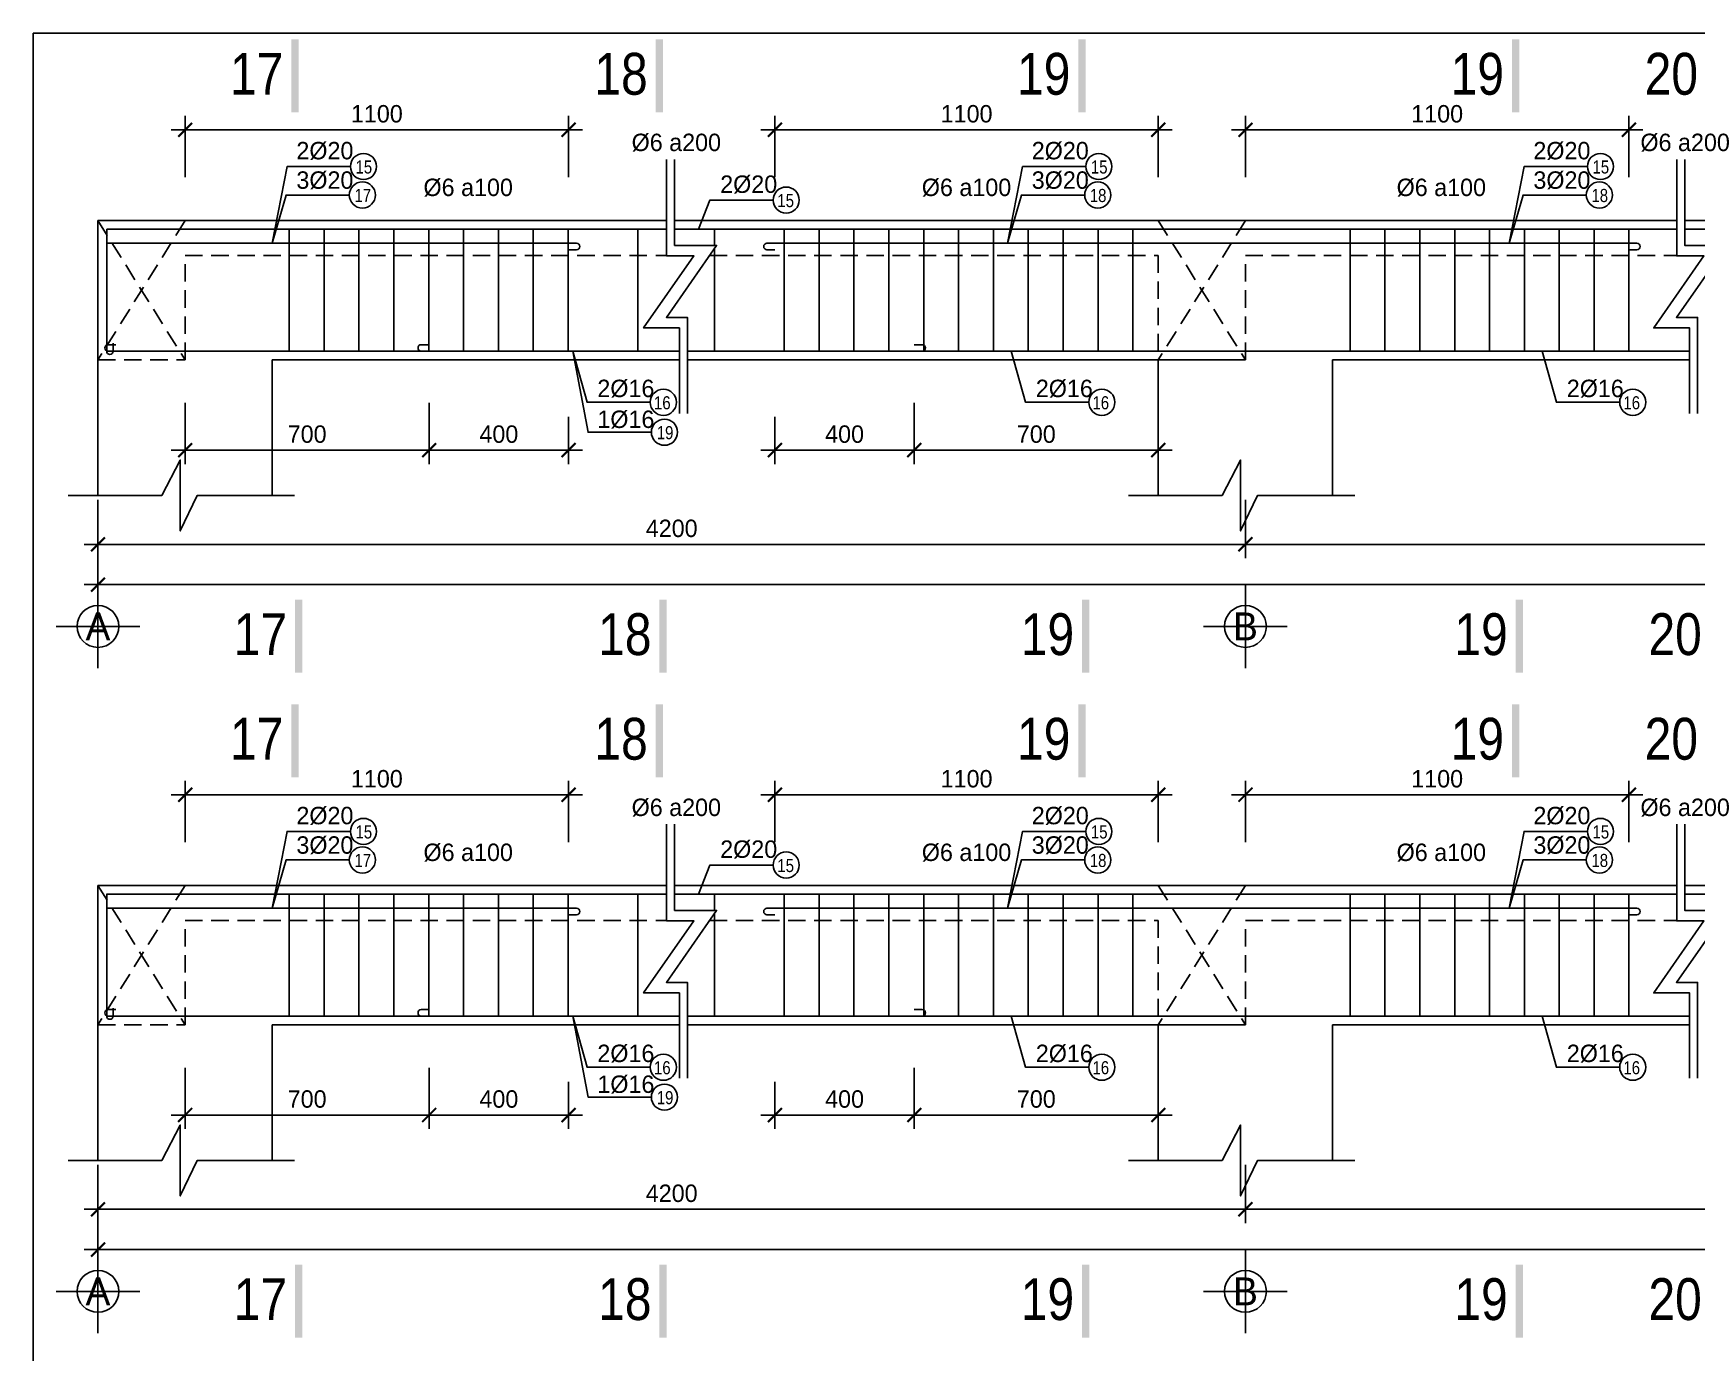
# Model space of a CAD drawing. Extents: x 394 to 4260, y -2056 to 747.
# Drawn here: x 3420.4 to 3659, y 557.9 to 747.2 of the extents above; entities that cross this region are included whole.
import ezdxf
from ezdxf.enums import TextEntityAlignment as Align

# ---------------------------------------------------------------- set-up
doc = ezdxf.new("R2010")
doc.units = 0
doc.header["$MEASUREMENT"] = 0
doc.linetypes.add('CENTER2', pattern=[1.125, 0.75, -0.125, 0.125, -0.125])
doc.linetypes.add('HIDDEN', pattern=[0.375, 0.25, -0.125])
doc.layers.get('0').update_dxf_attribs({"linetype": 'CONTINUOUS'})
doc.layers.get('DEFPOINTS').update_dxf_attribs({"linetype": 'CONTINUOUS'})
for name, color, linetype in [('DAI', 3, 'CONTINUOUS'), ('DIM', 1, 'CONTINUOUS'), ('DUT', 7, 'CENTER2'), ('MOTAAR', 1, 'CONTINUOUS'), ('TEXT', 7, 'CONTINUOUS'), ('THEP', 6, 'CONTINUOUS'), ('TU1', 9, 'CONTINUOUS'), ('TUONG', 7, 'CONTINUOUS')]:
    doc.layers.add(name, color=color, linetype=linetype)
doc.styles.add('DIM-NEW', font='VHELVCN.TTF')
doc.styles.add('style1', font='VGOUDYN.TTF')
doc.styles.add('T2', font='VTIMESN.TTF')
doc.dimstyles.new('TL20', dxfattribs={"dimtxt": 2.5, "dimasz": 2, "dimexe": 2, "dimexo": 2, "dimgap": 1, "dimtad": 1, "dimdec": 0, "dimlfac": 20, "dimzin": 0, "dimdsep": 46, "dimtxsty": 'T2', "dimblk": 'ARCHTICK', "dimcen": 2.5, "dimdle": 2, "dimclrd": 1, "dimclre": 1, "dimclrt": 2, "dimadec": 0, "dimazin": 0, "dimtfac": 1, "dimtdec": 0, "dimtix": 1, "dimtofl": 0, "dimtmove": 0, "dimatfit": 0, "dimldrblk": 'ARCHTICK', "dimfxl": 0, "dimtolj": 1, "dimtzin": 0, "dimlwd": -1, "dimlwe": -1, "dimarcsym": 0})

# ---------------------------------------------------------------- blocks, each defined once
blk = doc.blocks.new('_ARCHTICK')
at = {"color": 0, "linetype": 'ByBlock', "const_width": 0.15}
blk.add_lwpolyline([(-0.5, -0.5), (0.5, 0.5)], dxfattribs=at)
blk = doc.blocks.new('*D16')
at = {"layer": 'DEFPOINTS', "color": 0}
for p in [(3649.24, 733.36), (3594.24, 724.55), (3649.24, 724.55)]:
    blk.add_point(p, dxfattribs=at)
at = {"layer": 'TUONG', "color": 1}
for p, q in [((3594.24, 726.55), (3594.24, 735.36)), ((3649.24, 726.55), (3649.24, 735.36)), ((3592.24, 733.36), (3651.24, 733.36))]:
    blk.add_line(p, q, dxfattribs=at)
at = {"layer": 'TUONG', "color": 1, "xscale": 2, "yscale": 2, "zscale": 2, "rotation": 180}
blk.add_blockref('_ARCHTICK', (3594.24, 733.36), dxfattribs=at)
at = {"layer": 'TUONG', "color": 1, "xscale": 2, "yscale": 2, "zscale": 2}
blk.add_blockref('_ARCHTICK', (3649.24, 733.36), dxfattribs=at)
at = {"layer": 'TUONG', "color": 2, "insert": (3621.74, 735.64), "char_height": 2.5, "attachment_point": 5, "style": 'T2'}
blk.add_mtext('\\A1;1100', dxfattribs=at)
blk = doc.blocks.new('*D15')
at = {"layer": 'DEFPOINTS', "color": 0}
for p in [(3581.74, 733.36), (3526.74, 724.55), (3581.74, 724.55)]:
    blk.add_point(p, dxfattribs=at)
at = {"layer": 'TUONG', "color": 1}
for p, q in [((3526.74, 726.55), (3526.74, 735.36)), ((3581.74, 726.55), (3581.74, 735.36)), ((3524.74, 733.36), (3583.74, 733.36))]:
    blk.add_line(p, q, dxfattribs=at)
at = {"layer": 'TUONG', "color": 1, "xscale": 2, "yscale": 2, "zscale": 2, "rotation": 180}
blk.add_blockref('_ARCHTICK', (3526.74, 733.36), dxfattribs=at)
at = {"layer": 'TUONG', "color": 1, "xscale": 2, "yscale": 2, "zscale": 2}
blk.add_blockref('_ARCHTICK', (3581.74, 733.36), dxfattribs=at)
at = {"layer": 'TUONG', "color": 2, "insert": (3554.24, 735.64), "char_height": 2.5, "attachment_point": 5, "style": 'T2'}
blk.add_mtext('\\A1;1100', dxfattribs=at)
blk = doc.blocks.new('*D14')
at = {"layer": 'DEFPOINTS', "color": 0}
for p in [(3477.15, 694.18), (3497.15, 694.18), (3497.15, 687.39)]:
    blk.add_point(p, dxfattribs=at)
at = {"layer": 'TUONG', "color": 1}
for p, q in [((3477.15, 692.18), (3477.15, 685.39)), ((3497.15, 692.18), (3497.15, 685.39)), ((3475.15, 687.39), (3499.15, 687.39))]:
    blk.add_line(p, q, dxfattribs=at)
at = {"layer": 'TUONG', "color": 1, "xscale": 2, "yscale": 2, "zscale": 2, "rotation": 180}
blk.add_blockref('_ARCHTICK', (3477.15, 687.39), dxfattribs=at)
at = {"layer": 'TUONG', "color": 1, "xscale": 2, "yscale": 2, "zscale": 2}
blk.add_blockref('_ARCHTICK', (3497.15, 687.39), dxfattribs=at)
at = {"layer": 'TUONG', "color": 2, "insert": (3487.15, 689.67), "char_height": 2.5, "attachment_point": 5, "style": 'T2'}
blk.add_mtext('\\A1;400', dxfattribs=at)
blk = doc.blocks.new('*D13')
at = {"layer": 'DEFPOINTS', "color": 0}
for p in [(3442.15, 696.18), (3477.15, 696.18), (3477.15, 687.39)]:
    blk.add_point(p, dxfattribs=at)
at = {"layer": 'TUONG', "color": 1}
for p, q in [((3442.15, 694.18), (3442.15, 685.39)), ((3477.15, 694.18), (3477.15, 685.39)), ((3440.15, 687.39), (3479.15, 687.39))]:
    blk.add_line(p, q, dxfattribs=at)
at = {"layer": 'TUONG', "color": 1, "xscale": 2, "yscale": 2, "zscale": 2, "rotation": 180}
blk.add_blockref('_ARCHTICK', (3442.15, 687.39), dxfattribs=at)
at = {"layer": 'TUONG', "color": 1, "xscale": 2, "yscale": 2, "zscale": 2}
blk.add_blockref('_ARCHTICK', (3477.15, 687.39), dxfattribs=at)
at = {"layer": 'TUONG', "color": 2, "insert": (3459.65, 689.67), "char_height": 2.5, "attachment_point": 5, "style": 'T2'}
blk.add_mtext('\\A1;700', dxfattribs=at)
blk = doc.blocks.new('*D12')
at = {"layer": 'DEFPOINTS', "color": 0}
for p in [(3497.15, 733.36), (3442.15, 724.55), (3497.15, 724.55)]:
    blk.add_point(p, dxfattribs=at)
at = {"layer": 'TUONG', "color": 1}
for p, q in [((3442.15, 726.55), (3442.15, 735.36)), ((3497.15, 726.55), (3497.15, 735.36)), ((3440.15, 733.36), (3499.15, 733.36))]:
    blk.add_line(p, q, dxfattribs=at)
at = {"layer": 'TUONG', "color": 1, "xscale": 2, "yscale": 2, "zscale": 2, "rotation": 180}
blk.add_blockref('_ARCHTICK', (3442.15, 733.36), dxfattribs=at)
at = {"layer": 'TUONG', "color": 1, "xscale": 2, "yscale": 2, "zscale": 2}
blk.add_blockref('_ARCHTICK', (3497.15, 733.36), dxfattribs=at)
at = {"layer": 'TUONG', "color": 2, "insert": (3469.65, 735.64), "char_height": 2.5, "attachment_point": 5, "style": 'T2'}
blk.add_mtext('\\A1;1100', dxfattribs=at)
blk = doc.blocks.new('truc2')
at = {"layer": 'MOTAAR'}
for p, q in [((0, -15), (0, 0)), ((7.5, -7.5), (-7.5, -7.5))]:
    blk.add_line(p, q, dxfattribs=at)
blk.add_lwpolyline([(0, -3.5), (0, -1.84)], dxfattribs=at)
blk.add_circle((0, -7.5), 3.75, dxfattribs=at)
at = {"layer": 'TEXT', "style": 'T2'}
blk.add_attdef('1', text='', height=5, dxfattribs=at).set_placement((0, -7.5), align=Align.MIDDLE_CENTER)
blk = doc.blocks.new('*D8')
at = {"layer": 'DEFPOINTS', "color": 0}
for p in [(3594.24, 682.26), (3738.23, 680.47), (3738.23, 673.87)]:
    blk.add_point(p, dxfattribs=at)
at = {"layer": 'TUONG', "color": 1}
for p, q in [((3594.24, 680.26), (3594.24, 671.87)), ((3738.23, 678.47), (3738.23, 671.87)), ((3592.24, 673.87), (3740.23, 673.87))]:
    blk.add_line(p, q, dxfattribs=at)
at = {"layer": 'TUONG', "color": 1, "xscale": 2, "yscale": 2, "zscale": 2, "rotation": 180}
blk.add_blockref('_ARCHTICK', (3594.24, 673.87), dxfattribs=at)
at = {"layer": 'TUONG', "color": 1, "xscale": 2, "yscale": 2, "zscale": 2}
blk.add_blockref('_ARCHTICK', (3738.23, 673.87), dxfattribs=at)
at = {"layer": 'TUONG', "color": 2, "insert": (3666.23, 676.15), "char_height": 2.5, "attachment_point": 5, "style": 'T2'}
blk.add_mtext('\\A1;4200', dxfattribs=at)
blk = doc.blocks.new('*D7')
at = {"layer": 'DEFPOINTS', "color": 0}
for p in [(3429.65, 682.26), (3594.24, 682.26), (3594.24, 673.87)]:
    blk.add_point(p, dxfattribs=at)
at = {"layer": 'TUONG', "color": 1}
for p, q in [((3429.65, 680.26), (3429.65, 671.87)), ((3594.24, 680.26), (3594.24, 671.87)), ((3427.65, 673.87), (3596.24, 673.87))]:
    blk.add_line(p, q, dxfattribs=at)
at = {"layer": 'TUONG', "color": 1, "xscale": 2, "yscale": 2, "zscale": 2, "rotation": 180}
blk.add_blockref('_ARCHTICK', (3429.65, 673.87), dxfattribs=at)
at = {"layer": 'TUONG', "color": 1, "xscale": 2, "yscale": 2, "zscale": 2}
blk.add_blockref('_ARCHTICK', (3594.24, 673.87), dxfattribs=at)
at = {"layer": 'TUONG', "color": 2, "insert": (3511.94, 676.15), "char_height": 2.5, "attachment_point": 5, "style": 'T2'}
blk.add_mtext('\\A1;4200', dxfattribs=at)
blk = doc.blocks.new('*D19')
at = {"layer": 'DEFPOINTS', "color": 0}
for p in [(3429.65, 677.79), (4253.92, 677.79), (3429.65, 668.09)]:
    blk.add_point(p, dxfattribs=at)
at = {"layer": 'TUONG', "color": 1}
for p, q in [((3429.65, 675.79), (3429.65, 666.09)), ((4253.92, 675.79), (4253.92, 666.09)), ((4255.92, 668.09), (3427.65, 668.09))]:
    blk.add_line(p, q, dxfattribs=at)
at = {"layer": 'TUONG', "color": 1, "xscale": 2, "yscale": 2, "zscale": 2, "rotation": 180}
blk.add_blockref('_ARCHTICK', (3429.65, 668.09), dxfattribs=at)
at = {"layer": 'TUONG', "color": 1, "xscale": 2, "yscale": 2, "zscale": 2}
blk.add_blockref('_ARCHTICK', (4253.92, 668.09), dxfattribs=at)
at = {"layer": 'TUONG', "color": 2, "insert": (3841.78, 670.37), "char_height": 2.5, "attachment_point": 5, "style": 'T2'}
blk.add_mtext('\\A1;20800', dxfattribs=at)
blk = doc.blocks.new('*D20')
at = {"layer": 'DEFPOINTS', "color": 0}
for p in [(3526.74, 694.18), (3546.74, 694.18), (3526.74, 687.39)]:
    blk.add_point(p, dxfattribs=at)
at = {"layer": 'TUONG', "color": 1}
for p, q in [((3526.74, 692.18), (3526.74, 685.39)), ((3546.74, 692.18), (3546.74, 685.39)), ((3548.74, 687.39), (3524.74, 687.39))]:
    blk.add_line(p, q, dxfattribs=at)
at = {"layer": 'TUONG', "color": 1, "xscale": 2, "yscale": 2, "zscale": 2, "rotation": 180}
blk.add_blockref('_ARCHTICK', (3526.74, 687.39), dxfattribs=at)
at = {"layer": 'TUONG', "color": 1, "xscale": 2, "yscale": 2, "zscale": 2}
blk.add_blockref('_ARCHTICK', (3546.74, 687.39), dxfattribs=at)
at = {"layer": 'TUONG', "color": 2, "insert": (3536.74, 689.67), "char_height": 2.5, "attachment_point": 5, "style": 'T2'}
blk.add_mtext('\\A1;400', dxfattribs=at)
blk = doc.blocks.new('*D21')
at = {"layer": 'DEFPOINTS', "color": 0}
for p in [(3546.74, 696.18), (3581.74, 696.18), (3546.74, 687.39)]:
    blk.add_point(p, dxfattribs=at)
at = {"layer": 'TUONG', "color": 1}
for p, q in [((3546.74, 694.18), (3546.74, 685.39)), ((3581.74, 694.18), (3581.74, 685.39)), ((3583.74, 687.39), (3544.74, 687.39))]:
    blk.add_line(p, q, dxfattribs=at)
at = {"layer": 'TUONG', "color": 1, "xscale": 2, "yscale": 2, "zscale": 2, "rotation": 180}
blk.add_blockref('_ARCHTICK', (3546.74, 687.39), dxfattribs=at)
at = {"layer": 'TUONG', "color": 1, "xscale": 2, "yscale": 2, "zscale": 2}
blk.add_blockref('_ARCHTICK', (3581.74, 687.39), dxfattribs=at)
at = {"layer": 'TUONG', "color": 2, "insert": (3564.24, 689.67), "char_height": 2.5, "attachment_point": 5, "style": 'T2'}
blk.add_mtext('\\A1;700', dxfattribs=at)
blk = doc.blocks.new('*D53')
at = {"layer": 'DEFPOINTS', "color": 0}
for p in [(3546.74, 600.76), (3581.74, 600.76), (3546.74, 591.98)]:
    blk.add_point(p, dxfattribs=at)
at = {"layer": 'TUONG', "color": 1}
for p, q in [((3546.74, 598.76), (3546.74, 589.98)), ((3581.74, 598.76), (3581.74, 589.98)), ((3583.74, 591.98), (3544.74, 591.98))]:
    blk.add_line(p, q, dxfattribs=at)
at = {"layer": 'TUONG', "color": 1, "xscale": 2, "yscale": 2, "zscale": 2, "rotation": 180}
blk.add_blockref('_ARCHTICK', (3546.74, 591.98), dxfattribs=at)
at = {"layer": 'TUONG', "color": 1, "xscale": 2, "yscale": 2, "zscale": 2}
blk.add_blockref('_ARCHTICK', (3581.74, 591.98), dxfattribs=at)
at = {"layer": 'TUONG', "color": 2, "insert": (3564.24, 594.26), "char_height": 2.5, "attachment_point": 5, "style": 'T2'}
blk.add_mtext('\\A1;700', dxfattribs=at)
blk = doc.blocks.new('*D52')
at = {"layer": 'DEFPOINTS', "color": 0}
for p in [(3526.74, 598.76), (3546.74, 598.76), (3526.74, 591.98)]:
    blk.add_point(p, dxfattribs=at)
at = {"layer": 'TUONG', "color": 1}
for p, q in [((3526.74, 596.76), (3526.74, 589.98)), ((3546.74, 596.76), (3546.74, 589.98)), ((3548.74, 591.98), (3524.74, 591.98))]:
    blk.add_line(p, q, dxfattribs=at)
at = {"layer": 'TUONG', "color": 1, "xscale": 2, "yscale": 2, "zscale": 2, "rotation": 180}
blk.add_blockref('_ARCHTICK', (3526.74, 591.98), dxfattribs=at)
at = {"layer": 'TUONG', "color": 1, "xscale": 2, "yscale": 2, "zscale": 2}
blk.add_blockref('_ARCHTICK', (3546.74, 591.98), dxfattribs=at)
at = {"layer": 'TUONG', "color": 2, "insert": (3536.74, 594.26), "char_height": 2.5, "attachment_point": 5, "style": 'T2'}
blk.add_mtext('\\A1;400', dxfattribs=at)
blk = doc.blocks.new('*D51')
at = {"layer": 'DEFPOINTS', "color": 0}
for p in [(3429.65, 582.37), (4253.92, 582.37), (3429.65, 572.67)]:
    blk.add_point(p, dxfattribs=at)
at = {"layer": 'TUONG', "color": 1}
for p, q in [((3429.65, 580.37), (3429.65, 570.67)), ((4253.92, 580.37), (4253.92, 570.67)), ((4255.92, 572.67), (3427.65, 572.67))]:
    blk.add_line(p, q, dxfattribs=at)
at = {"layer": 'TUONG', "color": 1, "xscale": 2, "yscale": 2, "zscale": 2, "rotation": 180}
blk.add_blockref('_ARCHTICK', (3429.65, 572.67), dxfattribs=at)
at = {"layer": 'TUONG', "color": 1, "xscale": 2, "yscale": 2, "zscale": 2}
blk.add_blockref('_ARCHTICK', (4253.92, 572.67), dxfattribs=at)
at = {"layer": 'TUONG', "color": 2, "insert": (3841.78, 574.95), "char_height": 2.5, "attachment_point": 5, "style": 'T2'}
blk.add_mtext('\\A1;20800', dxfattribs=at)
blk = doc.blocks.new('*D50')
at = {"layer": 'DEFPOINTS', "color": 0}
for p in [(3429.65, 586.84), (3594.24, 586.84), (3594.24, 578.45)]:
    blk.add_point(p, dxfattribs=at)
at = {"layer": 'TUONG', "color": 1}
for p, q in [((3429.65, 584.84), (3429.65, 576.45)), ((3594.24, 584.84), (3594.24, 576.45)), ((3427.65, 578.45), (3596.24, 578.45))]:
    blk.add_line(p, q, dxfattribs=at)
at = {"layer": 'TUONG', "color": 1, "xscale": 2, "yscale": 2, "zscale": 2, "rotation": 180}
blk.add_blockref('_ARCHTICK', (3429.65, 578.45), dxfattribs=at)
at = {"layer": 'TUONG', "color": 1, "xscale": 2, "yscale": 2, "zscale": 2}
blk.add_blockref('_ARCHTICK', (3594.24, 578.45), dxfattribs=at)
at = {"layer": 'TUONG', "color": 2, "insert": (3511.94, 580.73), "char_height": 2.5, "attachment_point": 5, "style": 'T2'}
blk.add_mtext('\\A1;4200', dxfattribs=at)
blk = doc.blocks.new('*D49')
at = {"layer": 'DEFPOINTS', "color": 0}
for p in [(3594.24, 586.84), (3738.23, 585.06), (3738.23, 578.45)]:
    blk.add_point(p, dxfattribs=at)
at = {"layer": 'TUONG', "color": 1}
for p, q in [((3594.24, 584.84), (3594.24, 576.45)), ((3738.23, 583.06), (3738.23, 576.45)), ((3592.24, 578.45), (3740.23, 578.45))]:
    blk.add_line(p, q, dxfattribs=at)
at = {"layer": 'TUONG', "color": 1, "xscale": 2, "yscale": 2, "zscale": 2, "rotation": 180}
blk.add_blockref('_ARCHTICK', (3594.24, 578.45), dxfattribs=at)
at = {"layer": 'TUONG', "color": 1, "xscale": 2, "yscale": 2, "zscale": 2}
blk.add_blockref('_ARCHTICK', (3738.23, 578.45), dxfattribs=at)
at = {"layer": 'TUONG', "color": 2, "insert": (3666.23, 580.73), "char_height": 2.5, "attachment_point": 5, "style": 'T2'}
blk.add_mtext('\\A1;4200', dxfattribs=at)
blk = doc.blocks.new('*D45')
at = {"layer": 'DEFPOINTS', "color": 0}
for p in [(3497.15, 637.94), (3442.15, 629.13), (3497.15, 629.13)]:
    blk.add_point(p, dxfattribs=at)
at = {"layer": 'TUONG', "color": 1}
for p, q in [((3442.15, 631.13), (3442.15, 639.94)), ((3497.15, 631.13), (3497.15, 639.94)), ((3440.15, 637.94), (3499.15, 637.94))]:
    blk.add_line(p, q, dxfattribs=at)
at = {"layer": 'TUONG', "color": 1, "xscale": 2, "yscale": 2, "zscale": 2, "rotation": 180}
blk.add_blockref('_ARCHTICK', (3442.15, 637.94), dxfattribs=at)
at = {"layer": 'TUONG', "color": 1, "xscale": 2, "yscale": 2, "zscale": 2}
blk.add_blockref('_ARCHTICK', (3497.15, 637.94), dxfattribs=at)
at = {"layer": 'TUONG', "color": 2, "insert": (3469.65, 640.22), "char_height": 2.5, "attachment_point": 5, "style": 'T2'}
blk.add_mtext('\\A1;1100', dxfattribs=at)
blk = doc.blocks.new('*D44')
at = {"layer": 'DEFPOINTS', "color": 0}
for p in [(3442.15, 600.76), (3477.15, 600.76), (3477.15, 591.98)]:
    blk.add_point(p, dxfattribs=at)
at = {"layer": 'TUONG', "color": 1}
for p, q in [((3442.15, 598.76), (3442.15, 589.98)), ((3477.15, 598.76), (3477.15, 589.98)), ((3440.15, 591.98), (3479.15, 591.98))]:
    blk.add_line(p, q, dxfattribs=at)
at = {"layer": 'TUONG', "color": 1, "xscale": 2, "yscale": 2, "zscale": 2, "rotation": 180}
blk.add_blockref('_ARCHTICK', (3442.15, 591.98), dxfattribs=at)
at = {"layer": 'TUONG', "color": 1, "xscale": 2, "yscale": 2, "zscale": 2}
blk.add_blockref('_ARCHTICK', (3477.15, 591.98), dxfattribs=at)
at = {"layer": 'TUONG', "color": 2, "insert": (3459.65, 594.26), "char_height": 2.5, "attachment_point": 5, "style": 'T2'}
blk.add_mtext('\\A1;700', dxfattribs=at)
blk = doc.blocks.new('*D43')
at = {"layer": 'DEFPOINTS', "color": 0}
for p in [(3477.15, 598.76), (3497.15, 598.76), (3497.15, 591.98)]:
    blk.add_point(p, dxfattribs=at)
at = {"layer": 'TUONG', "color": 1}
for p, q in [((3477.15, 596.76), (3477.15, 589.98)), ((3497.15, 596.76), (3497.15, 589.98)), ((3475.15, 591.98), (3499.15, 591.98))]:
    blk.add_line(p, q, dxfattribs=at)
at = {"layer": 'TUONG', "color": 1, "xscale": 2, "yscale": 2, "zscale": 2, "rotation": 180}
blk.add_blockref('_ARCHTICK', (3477.15, 591.98), dxfattribs=at)
at = {"layer": 'TUONG', "color": 1, "xscale": 2, "yscale": 2, "zscale": 2}
blk.add_blockref('_ARCHTICK', (3497.15, 591.98), dxfattribs=at)
at = {"layer": 'TUONG', "color": 2, "insert": (3487.15, 594.26), "char_height": 2.5, "attachment_point": 5, "style": 'T2'}
blk.add_mtext('\\A1;400', dxfattribs=at)
blk = doc.blocks.new('*D42')
at = {"layer": 'DEFPOINTS', "color": 0}
for p in [(3581.74, 637.94), (3526.74, 629.13), (3581.74, 629.13)]:
    blk.add_point(p, dxfattribs=at)
at = {"layer": 'TUONG', "color": 1}
for p, q in [((3526.74, 631.13), (3526.74, 639.94)), ((3581.74, 631.13), (3581.74, 639.94)), ((3524.74, 637.94), (3583.74, 637.94))]:
    blk.add_line(p, q, dxfattribs=at)
at = {"layer": 'TUONG', "color": 1, "xscale": 2, "yscale": 2, "zscale": 2, "rotation": 180}
blk.add_blockref('_ARCHTICK', (3526.74, 637.94), dxfattribs=at)
at = {"layer": 'TUONG', "color": 1, "xscale": 2, "yscale": 2, "zscale": 2}
blk.add_blockref('_ARCHTICK', (3581.74, 637.94), dxfattribs=at)
at = {"layer": 'TUONG', "color": 2, "insert": (3554.24, 640.22), "char_height": 2.5, "attachment_point": 5, "style": 'T2'}
blk.add_mtext('\\A1;1100', dxfattribs=at)
blk = doc.blocks.new('*D41')
at = {"layer": 'DEFPOINTS', "color": 0}
for p in [(3649.24, 637.94), (3594.24, 629.13), (3649.24, 629.13)]:
    blk.add_point(p, dxfattribs=at)
at = {"layer": 'TUONG', "color": 1}
for p, q in [((3594.24, 631.13), (3594.24, 639.94)), ((3649.24, 631.13), (3649.24, 639.94)), ((3592.24, 637.94), (3651.24, 637.94))]:
    blk.add_line(p, q, dxfattribs=at)
at = {"layer": 'TUONG', "color": 1, "xscale": 2, "yscale": 2, "zscale": 2, "rotation": 180}
blk.add_blockref('_ARCHTICK', (3594.24, 637.94), dxfattribs=at)
at = {"layer": 'TUONG', "color": 1, "xscale": 2, "yscale": 2, "zscale": 2}
blk.add_blockref('_ARCHTICK', (3649.24, 637.94), dxfattribs=at)
at = {"layer": 'TUONG', "color": 2, "insert": (3621.74, 640.22), "char_height": 2.5, "attachment_point": 5, "style": 'T2'}
blk.add_mtext('\\A1;1100', dxfattribs=at)

msp = doc.modelspace()

# ---------------------------------------------------------------- linework, layer by layer
at = {"layer": 'DAI'}
for p, q in [((3457.085, 701.58), (3457.085, 719.08)), ((3462.085, 701.58), (3462.085, 719.08)), ((3467.085, 701.58), (3467.085, 719.08)), ((3472.085, 701.58), (3472.085, 719.08)), ((3477.085, 701.58), (3477.085, 719.08)), ((3482.085, 701.58), (3482.085, 719.08)), ((3487.085, 701.58), (3487.085, 719.08)), ((3492.085, 701.58), (3492.085, 719.08)), ((3497.085, 701.58), (3497.085, 719.08)), ((3507.085, 701.58), (3507.085, 719.08)), ((3518.09, 716.758), (3518.09, 719.08)), ((3528.09, 701.58), (3528.09, 719.08)), ((3533.09, 701.58), (3533.09, 719.08)), ((3538.09, 701.58), (3538.09, 719.08)), ((3543.09, 701.58), (3543.09, 719.08)), ((3548.09, 701.58), (3548.09, 719.08)), ((3553.09, 701.58), (3553.09, 719.08)), ((3558.09, 701.58), (3558.09, 719.08)), ((3563.09, 701.58), (3563.09, 719.08)), ((3568.09, 701.58), (3568.09, 719.08)), ((3573.09, 701.58), (3573.09, 719.08)), ((3578.09, 701.58), (3578.09, 719.08)), ((3609.252, 701.58), (3609.252, 719.08)), ((3614.252, 701.58), (3614.252, 719.08)), ((3619.252, 701.58), (3619.252, 719.08)), ((3624.252, 701.58), (3624.252, 719.08)), ((3629.252, 701.58), (3629.252, 719.08)), ((3634.252, 701.58), (3634.252, 719.08)), ((3639.252, 701.58), (3639.252, 719.08)), ((3644.252, 701.58), (3644.252, 719.08)), ((3649.252, 701.58), (3649.252, 719.08)), ((3518.09, 701.58), (3518.09, 716.342)), ((3457.085, 606.162), (3457.085, 623.662)), ((3462.085, 606.162), (3462.085, 623.662)), ((3467.085, 606.162), (3467.085, 623.662)), ((3472.085, 606.162), (3472.085, 623.662)), ((3477.085, 606.162), (3477.085, 623.662)), ((3482.085, 606.162), (3482.085, 623.662)), ((3487.085, 606.162), (3487.085, 623.662)), ((3492.085, 606.162), (3492.085, 623.662)), ((3497.085, 606.162), (3497.085, 623.662)), ((3507.085, 606.162), (3507.085, 623.662)), ((3518.09, 621.339), (3518.09, 623.662)), ((3528.09, 606.162), (3528.09, 623.662)), ((3533.09, 606.162), (3533.09, 623.662)), ((3538.09, 606.162), (3538.09, 623.662)), ((3543.09, 606.162), (3543.09, 623.662)), ((3548.09, 606.162), (3548.09, 623.662)), ((3553.09, 606.162), (3553.09, 623.662)), ((3558.09, 606.162), (3558.09, 623.662)), ((3563.09, 606.162), (3563.09, 623.662)), ((3568.09, 606.162), (3568.09, 623.662)), ((3573.09, 606.162), (3573.09, 623.662)), ((3578.09, 606.162), (3578.09, 623.662)), ((3609.252, 606.162), (3609.252, 623.662)), ((3614.252, 606.162), (3614.252, 623.662)), ((3619.252, 606.162), (3619.252, 623.662)), ((3624.252, 606.162), (3624.252, 623.662)), ((3629.252, 606.162), (3629.252, 623.662)), ((3634.252, 606.162), (3634.252, 623.662)), ((3639.252, 606.162), (3639.252, 623.662)), ((3644.252, 606.162), (3644.252, 623.662)), ((3649.252, 606.162), (3649.252, 623.662)), ((3518.09, 606.162), (3518.09, 620.924))]:
    msp.add_line(p, q, dxfattribs=at)
at = {"layer": 'DUT', "linetype": 'HIDDEN', "ltscale": 10}
for p, q in [((3429.647, 720.33), (3442.147, 700.33)), ((3442.147, 720.33), (3429.647, 700.33)), ((3581.738, 720.33), (3594.238, 700.33)), ((3594.238, 720.33), (3581.738, 700.33)), ((3442.147, 624.912), (3429.647, 604.912)), ((3429.647, 624.912), (3442.147, 604.912)), ((3594.238, 624.912), (3581.738, 604.912)), ((3581.738, 624.912), (3594.238, 604.912))]:
    msp.add_line(p, q, dxfattribs=at)
for points in [[(3442.147, 720.33), (3429.647, 720.33), (3429.647, 700.33), (3442.147, 700.33), (3442.147, 715.33), (3511.209, 715.33)], [(3517.384, 715.33), (3581.738, 715.33), (3581.738, 700.33), (3594.238, 700.33), (3594.238, 715.33), (3656.095, 715.33)], [(3442.147, 624.912), (3429.647, 624.912), (3429.647, 604.912), (3442.147, 604.912), (3442.147, 619.912), (3511.209, 619.912)], [(3517.384, 619.912), (3581.738, 619.912), (3581.738, 604.912), (3594.238, 604.912), (3594.238, 619.912), (3656.095, 619.912)]]:
    msp.add_lwpolyline(points, dxfattribs=at)
at = {"layer": 'TEXT', "ltscale": 10}
msp.add_lwpolyline([(3420.367, 153.21), (4260.367, 153.21), (4260.367, 747.21), (3420.367, 747.21)], close=True, dxfattribs=at)
for points in [[(3457.38, 735.852), (3458.43, 735.852), (3457.38, 746.352), (3458.43, 746.352)], [(3509.647, 735.852), (3510.697, 735.852), (3509.647, 746.352), (3510.697, 746.352)], [(3570.274, 735.852), (3571.324, 735.852), (3570.274, 746.352), (3571.324, 746.352)], [(3632.47, 735.852), (3633.52, 735.852), (3632.47, 746.352), (3633.52, 746.352)], [(3457.919, 655.441), (3458.969, 655.441), (3457.919, 665.941), (3458.969, 665.941)], [(3510.186, 655.441), (3511.236, 655.441), (3510.186, 665.941), (3511.236, 665.941)], [(3570.814, 655.441), (3571.864, 655.441), (3570.814, 665.941), (3571.864, 665.941)], [(3633.009, 655.441), (3634.059, 655.441), (3633.009, 665.941), (3634.059, 665.941)], [(3457.38, 640.433), (3458.43, 640.433), (3457.38, 650.933), (3458.43, 650.933)], [(3509.647, 640.433), (3510.697, 640.433), (3509.647, 650.933), (3510.697, 650.933)], [(3570.274, 640.433), (3571.324, 640.433), (3570.274, 650.933), (3571.324, 650.933)], [(3632.47, 640.433), (3633.52, 640.433), (3632.47, 650.933), (3633.52, 650.933)], [(3457.919, 560.022), (3458.969, 560.022), (3457.919, 570.522), (3458.969, 570.522)], [(3510.186, 560.022), (3511.236, 560.022), (3510.186, 570.522), (3511.236, 570.522)], [(3570.814, 560.022), (3571.864, 560.022), (3570.814, 570.522), (3571.864, 570.522)], [(3633.009, 560.022), (3634.059, 560.022), (3633.009, 570.522), (3634.059, 570.522)]]:
    msp.add_trace(points, dxfattribs=at)
at = {"layer": 'THEP', "ltscale": 10}
for points in [[(3431.834, 702.729), (3431.834, 701.602, -1), (3430.897, 701.602), (3430.897, 719.12)], [(3497.147, 716.142), (3498.274, 716.142, 1), (3498.274, 717.08), (3497.147, 717.08), (3430.897, 717.08)], [(3649.238, 716.142), (3650.366, 716.142, 1), (3650.366, 717.08), (3649.238, 717.08), (3582.988, 717.08), (3526.738, 717.08), (3525.611, 717.08, 1), (3525.611, 716.142), (3526.738, 716.142)], [(3432.228, 702.517), (3431.101, 702.517, 1), (3431.101, 701.58), (3432.507, 701.58), (3453.28, 701.58), (3455.717, 701.58), (3450.369, 701.58), (3450.706, 701.58), (3447.457, 701.58), (3508.867, 701.58), (3513.05, 701.58)], [(3477.147, 701.58), (3476.02, 701.58, -1), (3476.02, 702.517), (3477.147, 702.517)], [(3546.738, 701.58), (3547.866, 701.58, 1), (3547.866, 702.517), (3546.738, 702.517)], [(3431.834, 607.31), (3431.834, 606.183, -1), (3430.897, 606.183), (3430.897, 623.701)], [(3497.147, 620.724), (3498.274, 620.724, 1), (3498.274, 621.662), (3497.147, 621.662), (3430.897, 621.662)], [(3649.238, 620.724), (3650.366, 620.724, 1), (3650.366, 621.662), (3649.238, 621.662), (3582.988, 621.662), (3526.738, 621.662), (3525.611, 621.662, 1), (3525.611, 620.724), (3526.738, 620.724)], [(3432.228, 607.099), (3431.101, 607.099, 1), (3431.101, 606.162), (3432.507, 606.162), (3453.28, 606.162), (3455.717, 606.162), (3450.369, 606.162), (3450.706, 606.162), (3447.457, 606.162), (3508.867, 606.162), (3513.05, 606.162)], [(3477.147, 606.162), (3476.02, 606.162, -1), (3476.02, 607.099), (3477.147, 607.099)], [(3546.738, 606.162), (3547.866, 606.162, 1), (3547.866, 607.099), (3546.738, 607.099)]]:
    msp.add_lwpolyline(points, format="xyb", dxfattribs=at)
for points in [[(3430.897, 719.08), (3430.897, 719.08)], [(3511.209, 719.08), (3430.897, 719.08)], [(3656.095, 719.08), (3512.355, 719.08)], [(4019.098, 719.08), (3657.242, 719.08)], [(3514.197, 701.58), (3657.937, 701.58)], [(3511.209, 623.662), (3430.897, 623.662)], [(3430.897, 623.662), (3430.897, 623.662)], [(3656.095, 623.662), (3512.355, 623.662)], [(4019.098, 623.662), (3657.242, 623.662)], [(3514.197, 606.162), (3657.937, 606.162)]]:
    msp.add_lwpolyline(points, dxfattribs=at)
at = {"layer": 'TU1', "lineweight": -2, "ltscale": 10}
for points in [[(3454.61, 717.08), (3456.782, 728.087), (3465.857, 728.087)], [(3560.089, 717.08), (3562.261, 728.087), (3571.336, 728.087)], [(3632.043, 717.08), (3634.214, 728.087), (3643.29, 728.087)], [(3454.61, 717.08), (3456.627, 723.996), (3465.702, 723.996)], [(3515.796, 719.08), (3517.412, 723.269), (3526.488, 723.269)], [(3560.089, 717.08), (3562.106, 723.996), (3571.181, 723.996)], [(3632.043, 717.08), (3634.059, 723.996), (3643.134, 723.996)], [(3497.76, 701.58), (3499.952, 689.96), (3509.027, 689.96)], [(3497.76, 701.58), (3499.797, 694.253), (3508.872, 694.253)], [(3560.653, 701.58), (3562.69, 694.253), (3571.765, 694.253)], [(3636.811, 701.58), (3638.848, 694.253), (3647.923, 694.253)], [(3454.61, 621.662), (3456.782, 632.668), (3465.857, 632.668)], [(3560.089, 621.662), (3562.261, 632.668), (3571.336, 632.668)], [(3632.043, 621.662), (3634.214, 632.668), (3643.29, 632.668)], [(3454.61, 621.662), (3456.627, 628.578), (3465.702, 628.578)], [(3515.796, 623.662), (3517.412, 627.851), (3526.488, 627.851)], [(3560.089, 621.662), (3562.106, 628.578), (3571.181, 628.578)], [(3632.043, 621.662), (3634.059, 628.578), (3643.134, 628.578)], [(3497.76, 606.162), (3499.797, 598.835), (3508.872, 598.835)], [(3497.76, 606.162), (3499.952, 594.541), (3509.027, 594.541)], [(3560.653, 606.162), (3562.69, 598.835), (3571.765, 598.835)], [(3636.811, 606.162), (3638.848, 598.835), (3647.923, 598.835)]]:
    msp.add_lwpolyline(points, dxfattribs=at)
at = {"layer": 'TU1', "ltscale": 10}
for centre in [(3467.732, 728.087), (3573.211, 728.087), (3645.165, 728.087), (3467.577, 723.996), (3573.056, 723.996), (3645.009, 723.996), (3528.363, 723.269), (3510.747, 694.253), (3573.64, 694.253), (3649.798, 694.253), (3510.902, 689.96), (3467.732, 632.668), (3573.211, 632.668), (3645.165, 632.668), (3467.577, 628.578), (3573.056, 628.578), (3645.009, 628.578), (3528.363, 627.851), (3510.747, 598.835), (3573.64, 598.835), (3649.798, 598.835), (3510.902, 594.541)]:
    msp.add_circle(centre, 1.875, dxfattribs=at)
at = {"layer": 'TUONG'}
for p, q in [((3429.647, 720.33), (3511.209, 720.33)), ((3429.647, 720.33), (3429.647, 680.882)), ((3512.355, 720.33), (3656.095, 720.33)), ((3657.242, 720.33), (4019.098, 720.33)), ((3454.647, 700.33), (3513.05, 700.33)), ((3454.647, 700.33), (3454.647, 680.882)), ((3514.197, 700.33), (3594.238, 700.33)), ((3581.738, 700.33), (3581.738, 680.882)), ((3606.738, 700.33), (3657.937, 700.33)), ((3606.738, 700.33), (3606.738, 680.882)), ((3429.647, 624.912), (3429.647, 585.463)), ((3429.647, 624.912), (3511.209, 624.912)), ((3512.355, 624.912), (3656.095, 624.912)), ((3657.242, 624.912), (4019.098, 624.912)), ((3454.647, 604.912), (3454.647, 585.463)), ((3454.647, 604.912), (3513.05, 604.912)), ((3514.197, 604.912), (3594.238, 604.912)), ((3581.738, 604.912), (3581.738, 585.463)), ((3606.738, 604.912), (3606.738, 585.463)), ((3606.738, 604.912), (3657.937, 604.912))]:
    msp.add_line(p, q, dxfattribs=at)
for points in [[(3511.209, 729.111), (3511.209, 715.258), (3515.124, 715.258), (3507.917, 704.922), (3513.05, 704.922), (3513.05, 692.669)], [(3512.355, 729.111), (3512.355, 716.758), (3518.379, 716.758), (3511.172, 706.422), (3514.197, 706.422), (3514.197, 692.669)], [(3656.095, 729.111), (3656.095, 715.258), (3660.011, 715.258), (3652.804, 704.922), (3657.937, 704.922), (3657.937, 692.669)], [(3657.242, 729.111), (3657.242, 716.758), (3663.265, 716.758), (3656.058, 706.422), (3659.083, 706.422), (3659.083, 692.669)], [(3425.386, 680.882), (3438.804, 680.882), (3441.459, 685.964), (3441.459, 675.799), (3443.893, 680.882), (3457.856, 680.882)], [(3577.477, 680.882), (3590.895, 680.882), (3593.551, 685.964), (3593.551, 675.799), (3595.985, 680.882), (3609.947, 680.882)], [(3511.209, 633.693), (3511.209, 619.839), (3515.124, 619.839), (3507.917, 609.504), (3513.05, 609.504), (3513.05, 597.25)], [(3512.355, 633.693), (3512.355, 621.339), (3518.379, 621.339), (3511.172, 611.004), (3514.197, 611.004), (3514.197, 597.25)], [(3656.095, 633.693), (3656.095, 619.839), (3660.011, 619.839), (3652.804, 609.504), (3657.937, 609.504), (3657.937, 597.25)], [(3657.242, 633.693), (3657.242, 621.339), (3663.265, 621.339), (3656.058, 611.004), (3659.083, 611.004), (3659.083, 597.25)], [(3425.386, 585.463), (3438.804, 585.463), (3441.459, 590.546), (3441.459, 580.38), (3443.893, 585.463), (3457.856, 585.463)], [(3577.477, 585.463), (3590.895, 585.463), (3593.551, 590.546), (3593.551, 580.38), (3595.985, 585.463), (3609.947, 585.463)]]:
    msp.add_lwpolyline(points, dxfattribs=at)

# ---------------------------------------------------------------- block references
at = {"layer": 'DIM', "ltscale": 10, "xscale": 0.8000000000000002, "yscale": 0.8000000000000002, "zscale": 0.8000000000000002}
for p, values in [((3429.647, 668.09), {'1': 'A'}), ((3594.238, 668.09), {'1': 'B'}), ((3429.647, 572.671), {'1': 'A'}), ((3594.238, 572.671), {'1': 'B'})]:
    msp.add_blockref('truc2', p, dxfattribs=at).add_auto_attribs(values)

# ---------------------------------------------------------------- texts
at = {"layer": 'TEXT', "ltscale": 10}
for s, height, style, p in [('18', 6, 'DIM-NEW', (3500.857, 738.393)), ('19', 6, 'DIM-NEW', (3561.485, 738.393)), ('19', 6, 'DIM-NEW', (3623.68, 738.393)), ('20', 6, 'DIM-NEW', (3651.507, 738.393)), ('17', 6, 'DIM-NEW', (3448.59, 738.393)), ('%%2546 a200', 2.5, 'style1', (3506.193, 730.3)), ('%%2546 a200', 2.5, 'style1', (3650.895, 730.3)), ('2%%25420', 2.5, 'style1', (3458.108, 729.118)), ('2%%25420', 2.5, 'style1', (3563.587, 729.118)), ('2%%25420', 2.5, 'style1', (3635.54, 729.118)), ('15', 1.875, 'DIM-NEW', (3466.588, 727.08)), ('15', 1.875, 'DIM-NEW', (3572.067, 727.08)), ('15', 1.875, 'DIM-NEW', (3644.02, 727.08)), ('3%%25420', 2.5, 'style1', (3458.108, 724.891)), ('%%2546 a100', 2.5, 'style1', (3476.339, 723.848)), ('2%%25420', 2.5, 'style1', (3518.898, 724.301)), ('%%2546 a100', 2.5, 'style1', (3547.818, 723.848)), ('3%%25420', 2.5, 'style1', (3563.587, 724.891)), ('%%2546 a100', 2.5, 'style1', (3615.922, 723.848)), ('3%%25420', 2.5, 'style1', (3635.54, 724.891)), ('17', 1.875, 'DIM-NEW', (3466.433, 722.99)), ('15', 1.875, 'DIM-NEW', (3527.097, 722.263)), ('18', 1.875, 'DIM-NEW', (3571.912, 722.99)), ('18', 1.875, 'DIM-NEW', (3643.865, 722.99)), ('2%%25416', 2.5, 'style1', (3501.278, 694.997)), ('2%%25416', 2.5, 'style1', (3564.171, 694.997)), ('2%%25416', 2.5, 'style1', (3640.329, 694.997)), ('16', 1.875, 'DIM-NEW', (3509.4, 693.247)), ('16', 1.875, 'DIM-NEW', (3572.293, 693.247)), ('16', 1.875, 'DIM-NEW', (3648.451, 693.247)), ('1%%25416', 2.5, 'style1', (3501.278, 690.567)), ('19', 1.875, 'DIM-NEW', (3509.797, 688.953)), ('17', 6, 'DIM-NEW', (3449.13, 657.982)), ('18', 6, 'DIM-NEW', (3501.397, 657.982)), ('19', 6, 'DIM-NEW', (3562.024, 657.982)), ('19', 6, 'DIM-NEW', (3624.22, 657.982)), ('20', 6, 'DIM-NEW', (3652.047, 657.982)), ('18', 6, 'DIM-NEW', (3500.857, 642.975)), ('19', 6, 'DIM-NEW', (3561.485, 642.975)), ('19', 6, 'DIM-NEW', (3623.68, 642.975)), ('20', 6, 'DIM-NEW', (3651.507, 642.975)), ('17', 6, 'DIM-NEW', (3448.59, 642.975)), ('%%2546 a200', 2.5, 'style1', (3506.193, 634.881)), ('%%2546 a200', 2.5, 'style1', (3650.895, 634.881)), ('2%%25420', 2.5, 'style1', (3458.108, 633.7)), ('2%%25420', 2.5, 'style1', (3563.587, 633.7)), ('2%%25420', 2.5, 'style1', (3635.54, 633.7)), ('15', 1.875, 'DIM-NEW', (3466.588, 631.662)), ('15', 1.875, 'DIM-NEW', (3572.067, 631.662)), ('15', 1.875, 'DIM-NEW', (3644.02, 631.662)), ('3%%25420', 2.5, 'style1', (3458.108, 629.473)), ('%%2546 a100', 2.5, 'style1', (3476.339, 628.429)), ('2%%25420', 2.5, 'style1', (3518.898, 628.882)), ('%%2546 a100', 2.5, 'style1', (3547.818, 628.429)), ('3%%25420', 2.5, 'style1', (3563.587, 629.473)), ('%%2546 a100', 2.5, 'style1', (3615.922, 628.429)), ('3%%25420', 2.5, 'style1', (3635.54, 629.473)), ('17', 1.875, 'DIM-NEW', (3466.433, 627.571)), ('15', 1.875, 'DIM-NEW', (3527.097, 626.844)), ('18', 1.875, 'DIM-NEW', (3571.912, 627.571)), ('18', 1.875, 'DIM-NEW', (3643.865, 627.571)), ('2%%25416', 2.5, 'style1', (3501.278, 599.578)), ('2%%25416', 2.5, 'style1', (3564.171, 599.578)), ('2%%25416', 2.5, 'style1', (3640.329, 599.578)), ('16', 1.875, 'DIM-NEW', (3509.4, 597.828)), ('16', 1.875, 'DIM-NEW', (3572.293, 597.828)), ('16', 1.875, 'DIM-NEW', (3648.451, 597.828)), ('1%%25416', 2.5, 'style1', (3501.278, 595.149)), ('19', 1.875, 'DIM-NEW', (3509.797, 593.535)), ('17', 6, 'DIM-NEW', (3449.13, 562.563)), ('18', 6, 'DIM-NEW', (3501.397, 562.563)), ('19', 6, 'DIM-NEW', (3562.024, 562.563)), ('19', 6, 'DIM-NEW', (3624.22, 562.563)), ('20', 6, 'DIM-NEW', (3652.047, 562.563))]:
    msp.add_text(s, height=height, dxfattribs=dict(at, style=style)).set_placement(p)

# ---------------------------------------------------------------- dimensions: what is measured, and where the dimension line sits
at = {"layer": 'TUONG'}
for base, p1, p2, picture, middle in [((3497.147, 733.359), (3442.147, 724.55), (3497.147, 724.55), '*D12', (3469.647, 735.638)), ((3581.738, 733.359), (3526.738, 724.55), (3581.738, 724.55), '*D15', (3554.238, 735.638)), ((3649.238, 733.359), (3594.238, 724.55), (3649.238, 724.55), '*D16', (3621.738, 735.638)), ((3477.147, 687.394), (3442.147, 696.181), (3477.147, 696.181), '*D13', (3459.647, 689.674)), ((3497.147, 687.394), (3477.147, 694.181), (3497.147, 694.181), '*D14', (3487.147, 689.674)), ((3497.147, 637.94), (3442.147, 629.131), (3497.147, 629.131), '*D45', (3469.647, 640.22)), ((3581.738, 637.94), (3526.738, 629.131), (3581.738, 629.131), '*D42', (3554.238, 640.22)), ((3649.238, 637.94), (3594.238, 629.131), (3649.238, 629.131), '*D41', (3621.738, 640.22)), ((3477.147, 591.976), (3442.147, 600.762), (3477.147, 600.762), '*D44', (3459.647, 594.255)), ((3497.147, 591.976), (3477.147, 598.762), (3497.147, 598.762), '*D43', (3487.147, 594.255))]:
    dim = msp.add_linear_dim(base=base, p1=p1, p2=p2, dimstyle='TL20', dxfattribs=at)
    dim.commit()
    dim.dimension.update_dxf_attribs({"geometry": picture, "text_midpoint": middle})
for base, p1, p2, picture, middle in [((3546.738, 687.394), (3581.738, 696.181), (3546.738, 696.181), '*D21', (3564.238, 689.674)), ((3526.738, 687.394), (3546.738, 694.181), (3526.738, 694.181), '*D20', (3536.738, 689.674)), ((3546.738, 591.976), (3581.738, 600.762), (3546.738, 600.762), '*D53', (3564.238, 594.255)), ((3526.738, 591.976), (3546.738, 598.762), (3526.738, 598.762), '*D52', (3536.738, 594.255))]:
    dim = msp.add_linear_dim(base=base, p1=p1, p2=p2, angle=180, dimstyle='TL20', dxfattribs=at)
    dim.commit()
    dim.dimension.update_dxf_attribs({"geometry": picture, "text_midpoint": middle})
for base, p1, p2, text, picture, middle in [((3594.238, 673.867), (3429.647, 682.258), (3594.238, 682.258), '4200', '*D7', (3511.943, 676.147)), ((3429.647, 668.09), (4253.919, 677.787), (3429.647, 677.787), '20800', '*D19', (3841.783, 670.37)), ((3594.238, 578.448), (3429.647, 586.84), (3594.238, 586.84), '4200', '*D50', (3511.943, 580.728)), ((3429.647, 572.671), (4253.919, 582.369), (3429.647, 582.369), '20800', '*D51', (3841.783, 574.951))]:
    dim = msp.add_linear_dim(base=base, p1=p1, p2=p2, text=text, dimstyle='TL20', dxfattribs=at)
    dim.commit()
    dim.dimension.update_dxf_attribs({"geometry": picture, "text_midpoint": middle})
for base, p1, p2, picture, middle in [((3738.228, 673.867), (3594.238, 682.258), (3738.228, 680.475), '*D8', (3666.233, 676.147)), ((3738.228, 578.448), (3594.238, 586.84), (3738.228, 585.056), '*D49', (3666.233, 580.728))]:
    dim = msp.add_linear_dim(base=base, p1=p1, p2=p2, text='4200', dimstyle='TL20', override={"dimtmove": 1}, dxfattribs=at)
    dim.commit()
    dim.dimension.update_dxf_attribs({"geometry": picture, "text_midpoint": middle})

doc.saveas('drawing.dxf')
